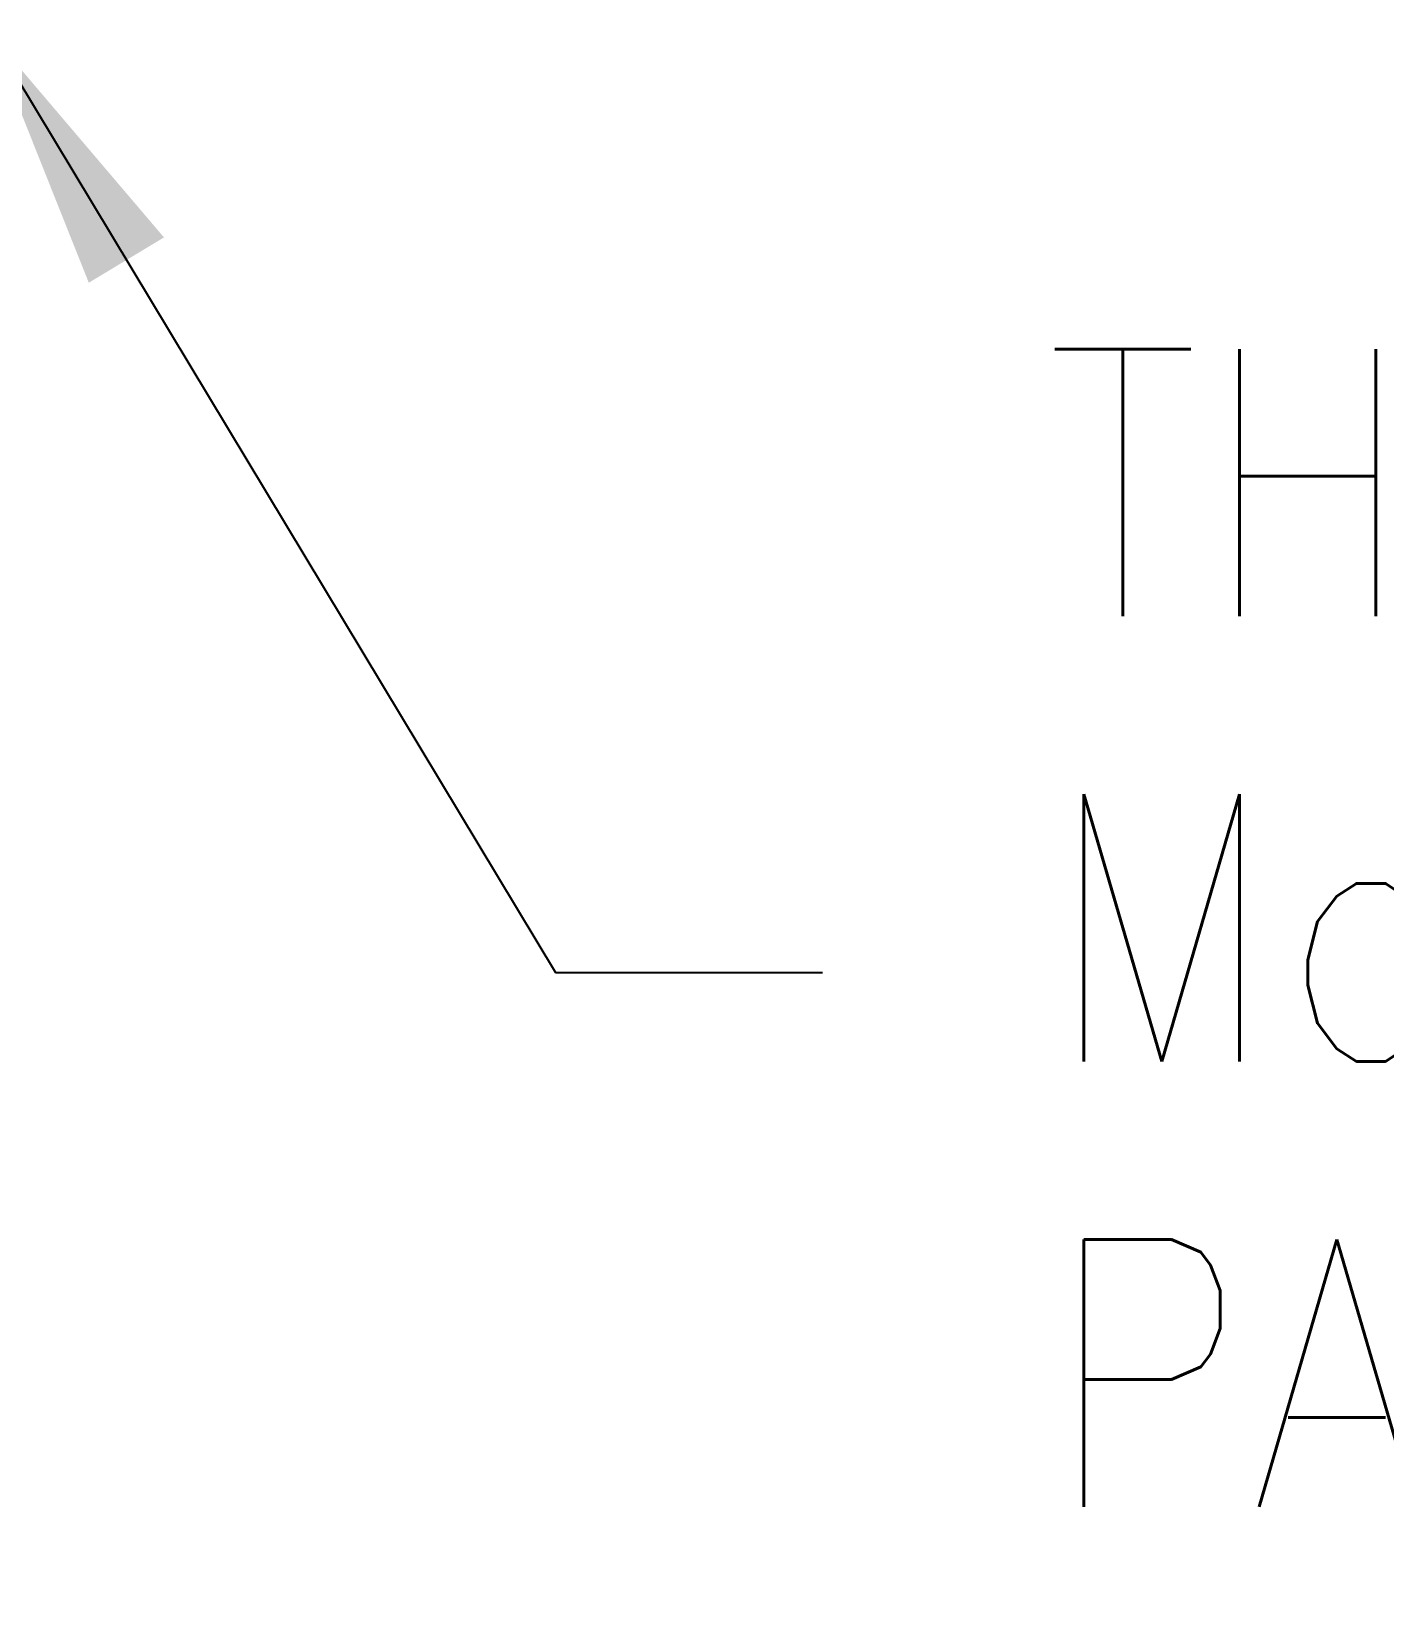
# Model space of a CAD drawing. Extents: x -36 to 1116, y 36 to 900.
# Drawn here: x 996.24 to 1025.43, y 427.2 to 460.94 of the extents above; entities that cross this region are included whole.
import ezdxf

# ---------------------------------------------------------------- set-up
doc = ezdxf.new("R2010")
doc.units = 0
doc.header["$LTSCALE"] = 12
doc.header["$MEASUREMENT"] = 0
doc.layers.add('DIM', color=1, linetype='CONTINUOUS')
doc.styles.add('ROMANS', font='ROMANS.shx', dxfattribs={"width": 0.85, "height": 5.76})
doc.styles.get("Standard").update_dxf_attribs({"font": 'sanss___.ttf'})
doc.dimstyles.get("Standard").update_dxf_attribs({"dimtxt": 0.18, "dimasz": 0.18, "dimexe": 0.18, "dimexo": 0.0625, "dimgap": 0.09, "dimtad": 0, "dimtih": 1, "dimtoh": 1, "dimdec": 4, "dimzin": 0, "dimdsep": 46, "dimtxsty": 'Standard', "dimcen": 0.09, "dimadec": 0, "dimazin": 0, "dimtfac": 1, "dimtdec": 4, "dimtofl": 0, "dimtmove": 0, "dimatfit": 3, "dimfxl": 1, "dimtolj": 1, "dimtzin": 0, "dimarcsym": 0})

msp = doc.modelspace()

# ---------------------------------------------------------------- texts
at = {"layer": 'DIM', "insert": (1018.10459, 440.64641), "char_height": 5.76, "attachment_point": 4, "style": 'ROMANS'}
msp.add_mtext('THRD REDUCER\\PMcMASTER\\PPART#{\\fArial|b0|i0|c0|p34;\\W0.948;4464K533}', dxfattribs=at)

# ---------------------------------------------------------------- leaders
at = {"layer": 'DIM', "annotation_type": 0, "has_hookline": 1, "hookline_direction": 0, "text_width": 56.18743}
msp.add_leader([(995.31696, 460.94117), (1007.54459, 440.64641), (1013.30459, 440.64641)], dimstyle='Standard', override={"dimscale": 48, "dimtxt": 5.76, "dimasz": 0.12, "dimexe": 0.0625, "dimexo": 0.125, "dimgap": 0.1, "dimlfac": 0.083333, "dimzin": 3, "dimlunit": 4, "dimpost": '\\X', "dimtxsty": 'ROMANS', "dimcen": 0}, dxfattribs=at)

doc.saveas('drawing.dxf')
